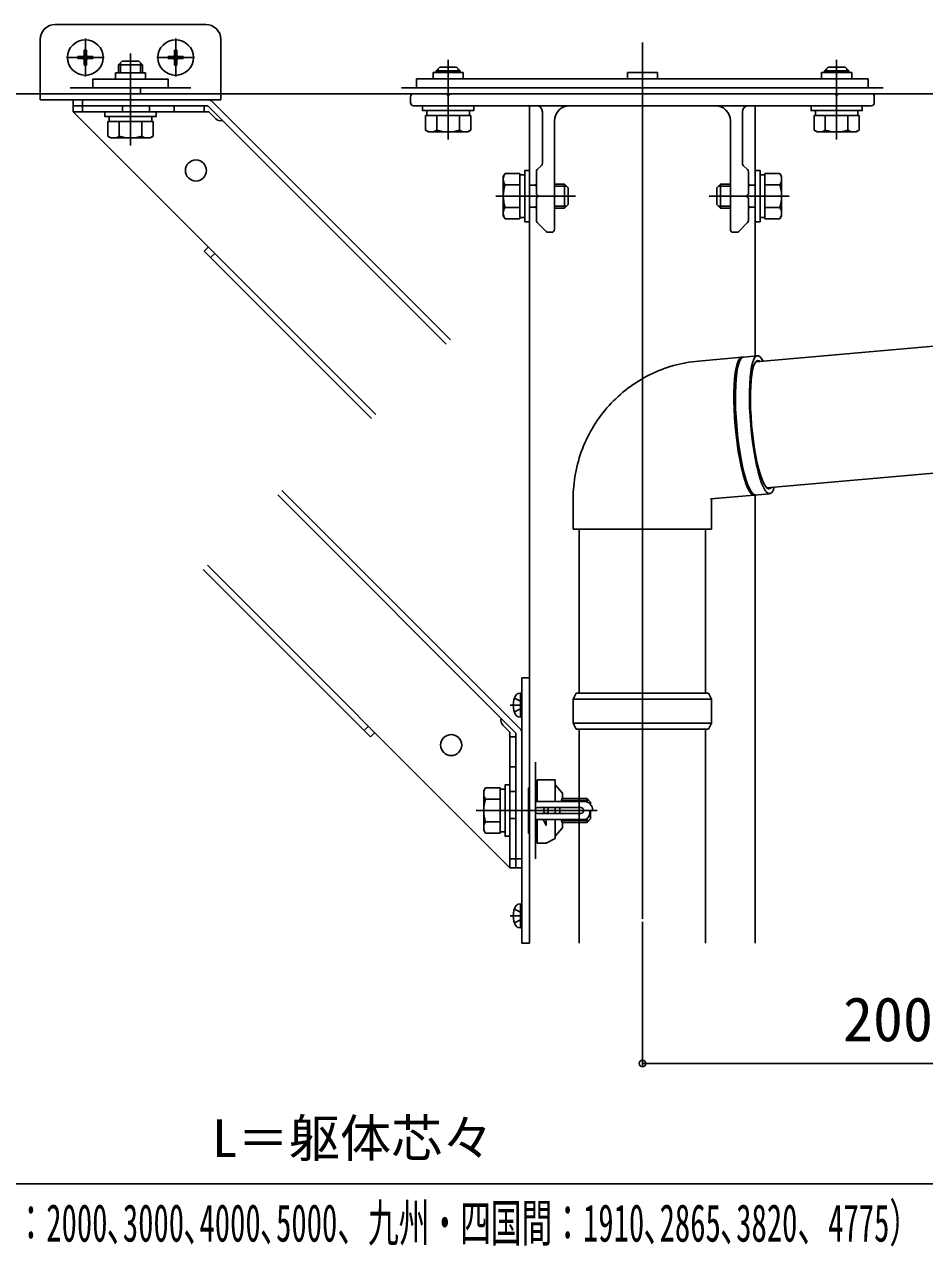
# Model space of a CAD drawing. Units: millimetres, scale not verified. Extents: x -875 to 875, y -1304 to 1296.
# Drawn here: x 242.3 to 541.2, y -161.7 to 244.1 of the extents above; entities that cross this region are included whole.
import ezdxf
from ezdxf.enums import TextEntityAlignment as Align

# ---------------------------------------------------------------- set-up
doc = ezdxf.new("R2010")
doc.units = ezdxf.units.MM
doc.header["$LTSCALE"] = 8
for name, color, linetype in [('0-3_YKK_12', 2, 'Continuous'), ('0-4_YKK_13', 4, 'Continuous'), ('0-5_YKK_D', 6, 'Continuous')]:
    doc.layers.add(name, color=color, linetype=linetype)
doc.styles.add('ＭＳ ゴシック', font='')
doc.styles.get('ＭＳ ゴシック').set_extended_font_data('MS Gothic')

msp = doc.modelspace()

# ---------------------------------------------------------------- linework, layer by layer
at = {"layer": '0-3_YKK_12'}
for p, q in [((447.5, 238.103), (447.5, -52.897)), ((257.5, 223.053), (297.5, 223.053)), ((527.5, 223.103), (367.5, 223.103)), ((410, 217.103), (410, -60.897)), ((485, 217.103), (410, 217.103)), ((485, 217.103), (485, 134.033)), ((485, 87.852), (485, -60.897)), ((412, -0.897), (412, -32.897))]:
    msp.add_line(p, q, dxfattribs=at)
msp.add_lwpolyline([(164.093, 221.103), (580.407, 221.103), (660, 221.103)], dxfattribs=at)
at = {"layer": '0-4_YKK_13'}
for p, q in [((252.5, 244.103), (302.5, 244.103)), ((247.5, 239.103), (247.5, 219.103)), ((262.15, 235.603), (262.85, 235.603)), ((262.15, 235.603), (262.15, 233.953)), ((262.5, 226.803), (262.5, 239.403)), ((262.85, 235.603), (262.85, 233.953)), ((292.15, 235.603), (292.85, 235.603)), ((292.15, 235.603), (292.15, 233.953)), ((292.5, 226.803), (292.5, 239.403)), ((292.85, 235.603), (292.85, 233.953)), ((307.5, 239.103), (307.5, 219.103)), ((256.2, 233.103), (268.8, 233.103)), ((260, 233.453), (260, 232.753)), ((260, 233.453), (261.65, 233.453)), ((260, 232.753), (261.65, 232.753)), ((262.15, 232.253), (262.15, 230.603)), ((262.85, 232.253), (262.85, 230.603)), ((263.35, 233.453), (265, 233.453)), ((263.35, 232.753), (265, 232.753)), ((265, 233.453), (265, 232.753)), ((274.7, 231.903), (273.5, 230.703)), ((274.148, 231.351), (274.148, 228.141)), ((274.7, 231.903), (280.3, 231.903)), ((277.5, 203.903), (277.5, 234.403)), ((280.3, 231.903), (281.5, 230.703)), ((280.852, 231.351), (280.852, 228.141)), ((286.2, 233.103), (298.8, 233.103)), ((290, 233.453), (290, 232.753)), ((290, 233.453), (291.65, 233.453)), ((290, 232.753), (291.65, 232.753)), ((292.15, 232.253), (292.15, 230.603)), ((292.85, 232.253), (292.85, 230.603)), ((293.35, 233.453), (295, 233.453)), ((293.35, 232.753), (295, 232.753)), ((295, 233.453), (295, 232.753)), ((383, 205.903), (383, 232.403)), ((383, 218.83), (383, 231.394)), ((512, 205.903), (512, 232.403)), ((262.15, 230.603), (262.85, 230.603)), ((272.5, 228.053), (272.5, 225.953)), ((272.5, 228.053), (282.5, 228.053)), ((273.5, 228.141), (273.5, 230.703)), ((273.5, 230.703), (281.5, 230.703)), ((281.5, 230.703), (281.5, 228.141)), ((282.5, 228.053), (282.5, 225.953)), ((292.15, 230.603), (292.85, 230.603)), ((378, 226.003), (378, 228.103)), ((378, 228.103), (388, 228.103)), ((380.2, 229.903), (379, 228.703)), ((379, 228.703), (379, 228.103)), ((387, 228.703), (379, 228.703)), ((379.648, 229.351), (379.648, 228.103)), ((385.8, 229.903), (380.2, 229.903)), ((385.8, 229.903), (387, 228.703)), ((386.352, 229.351), (386.352, 228.103)), ((387, 228.103), (387, 228.703)), ((388, 226.003), (388, 228.103)), ((442.5, 226.003), (442.5, 228.103)), ((442.5, 228.103), (452.5, 228.103)), ((452.5, 226.003), (452.5, 228.103)), ((507, 226.003), (507, 228.103)), ((507, 228.103), (517, 228.103)), ((509.2, 229.903), (508, 228.703)), ((508, 228.703), (508, 228.103)), ((516, 228.703), (508, 228.703)), ((508.648, 229.351), (508.648, 228.103)), ((514.8, 229.903), (509.2, 229.903)), ((512, 219.515), (512, 231.287)), ((514.8, 229.903), (516, 228.703)), ((515.352, 229.351), (515.352, 228.103)), ((516, 228.103), (516, 228.703)), ((517, 226.003), (517, 228.103)), ((277.5, 226.6), (277.5, 207.43)), ((522.5, 226.003), (372.5, 226.003)), ((522.5, 223.103), (522.5, 226.003)), ((247.5, 221.103), (307.5, 221.103)), ((280.852, 223.141), (280.852, 221.103)), ((370.5, 218.103), (370.5, 220.103)), ((371.5, 221.103), (382.329, 221.103)), ((383.671, 221.103), (447.5, 221.103)), ((511.329, 221.103), (447.5, 221.103)), ((523.5, 221.103), (512.671, 221.103)), ((524.5, 218.103), (524.5, 220.103)), ((247.5, 219.103), (307.5, 219.103)), ((258.5, 215.103), (258.5, 219.103)), ((258.5, 219.103), (302.962, 219.103)), ((258.5, 217.103), (302.962, 217.103)), ((258.5, 215.103), (358.964, 114.638)), ((258.5, 215.103), (303.49, 215.103)), ((261.5, 219.103), (261.5, 215.103)), ((274.865, 217.103), (274.865, 215.103)), ((283.827, 215.103), (283.827, 217.103)), ((292.037, 217.103), (292.037, 215.103)), ((302, 215.103), (302, 217.103)), ((382.299, 137.973), (303.315, 216.956)), ((303.49, 215.103), (305.878, 212.715)), ((383.713, 139.387), (304.73, 218.371)), ((371.5, 217.103), (412.3, 217.103)), ((375.95, 215.503), (375.95, 213.903)), ((390.05, 213.903), (390.05, 215.503)), ((412.3, 217.103), (447.5, 217.103)), ((414.3, 215.103), (414.3, 198.017)), ((482.7, 217.103), (447.5, 217.103)), ((480.7, 215.103), (480.7, 198.017)), ((523.5, 217.103), (482.7, 217.103)), ((504.95, 215.503), (504.95, 213.903)), ((519.05, 213.903), (519.05, 215.503)), ((269.994, 211.903), (269.994, 206.983)), ((285.006, 211.903), (269.994, 211.903)), ((270.45, 211.903), (270.45, 213.503)), ((281.5, 211.903), (273.5, 211.903)), ((273.747, 211.903), (273.747, 206.983)), ((281.253, 211.903), (281.253, 206.983)), ((284.55, 213.503), (284.55, 211.903)), ((285.006, 211.903), (285.006, 206.983)), ((375.494, 213.903), (375.494, 208.983)), ((375.494, 213.903), (390.506, 213.903)), ((379, 213.903), (387, 213.903)), ((379.247, 213.903), (379.247, 208.983)), ((386.753, 213.903), (386.753, 208.983)), ((390.506, 213.903), (390.506, 208.983)), ((418.3, 176.103), (418.3, 212.103)), ((476.7, 176.103), (476.7, 212.103)), ((504.494, 213.903), (504.494, 208.983)), ((504.494, 213.903), (519.506, 213.903)), ((508, 213.903), (516, 213.903)), ((508.247, 213.903), (508.247, 208.983)), ((515.753, 213.903), (515.753, 208.983)), ((519.506, 213.903), (519.506, 208.983)), ((271, 206.403), (269.994, 206.983)), ((284, 206.403), (285.006, 206.983)), ((376.5, 208.403), (375.494, 208.983)), ((376.5, 208.403), (389.5, 208.403)), ((389.5, 208.403), (390.506, 208.983)), ((505.5, 208.403), (504.494, 208.983)), ((505.5, 208.403), (518.5, 208.403)), ((518.5, 208.403), (519.506, 208.983)), ((284, 206.403), (271, 206.403)), ((412.3, 195.189), (412.3, 187.774)), ((412.593, 195.896), (414.007, 197.31)), ((482.407, 195.896), (480.993, 197.31)), ((482.7, 195.189), (482.7, 187.774)), ((401.3, 193.603), (401.881, 194.608)), ((401.3, 193.603), (401.3, 180.603)), ((406.8, 194.608), (401.881, 194.608)), ((406.8, 190.856), (401.881, 190.856)), ((406.8, 194.608), (406.8, 179.597)), ((408.4, 194.153), (406.8, 194.153)), ((406.8, 191.103), (406.8, 183.103)), ((410, 190.779), (411.578, 190.779)), ((412.3, 190.987), (411.578, 190.779)), ((411.578, 190.779), (412.3, 190.57)), ((421.6, 191.103), (418.3, 191.103)), ((421.6, 183.103), (421.6, 191.103)), ((422.8, 189.903), (421.6, 191.103)), ((472.2, 189.903), (473.4, 191.103)), ((473.4, 191.103), (476.7, 191.103)), ((473.4, 183.103), (473.4, 191.103)), ((482.7, 190.987), (483.422, 190.779)), ((483.422, 190.779), (482.7, 190.57)), ((485, 190.779), (483.422, 190.779)), ((486.6, 194.153), (488.2, 194.153)), ((488.2, 194.608), (493.119, 194.608)), ((488.2, 194.608), (488.2, 179.597)), ((488.2, 191.103), (488.2, 183.103)), ((488.2, 190.856), (493.119, 190.856)), ((493.7, 193.603), (493.119, 194.608)), ((493.7, 193.603), (493.7, 180.603)), ((398.8, 187.103), (425.3, 187.103)), ((422.248, 190.455), (418.3, 190.455)), ((422.8, 184.303), (422.8, 189.903)), ((496.2, 187.103), (469.7, 187.103)), ((472.2, 184.303), (472.2, 189.903)), ((472.752, 190.455), (476.7, 190.455)), ((406.8, 183.35), (401.881, 183.35)), ((410, 183.427), (411.578, 183.427)), ((411.578, 183.427), (412.3, 183.635)), ((411.578, 183.427), (412.3, 183.218)), ((412.3, 186.432), (412.3, 179.017)), ((422.248, 183.751), (418.3, 183.751)), ((418.3, 183.103), (421.6, 183.103)), ((422.8, 184.303), (421.6, 183.103)), ((472.2, 184.303), (473.4, 183.103)), ((472.752, 183.751), (476.7, 183.751)), ((476.7, 183.103), (473.4, 183.103)), ((482.7, 186.432), (482.7, 179.017)), ((483.422, 183.427), (482.7, 183.635)), ((483.422, 183.427), (482.7, 183.218)), ((485, 183.427), (483.422, 183.427)), ((488.2, 183.35), (493.119, 183.35)), ((401.3, 180.603), (401.881, 179.597)), ((406.8, 179.597), (401.881, 179.597)), ((406.8, 180.053), (408.4, 180.053)), ((488.2, 180.053), (486.6, 180.053)), ((488.2, 179.597), (493.119, 179.597)), ((493.7, 180.603), (493.119, 179.597)), ((412.593, 178.31), (415.507, 175.396)), ((416.214, 175.103), (417.3, 175.103)), ((478.786, 175.103), (477.7, 175.103)), ((482.407, 178.31), (479.493, 175.396)), ((303.39, 170.213), (301.976, 168.799)), ((357.55, 113.224), (301.976, 168.799)), ((305.511, 168.092), (304.097, 166.677)), ((573.014, 139.86), (485.137, 132.038)), ((485.677, 134.094), (481.026, 133.68)), ((480.536, 133.636), (466.095, 132.351)), ((488.839, 90.201), (576.718, 98.024)), ((406.768, 10.333), (327.784, 89.316)), ((405.354, 8.918), (326.37, 87.902)), ((424.5, 86.529), (424.5, 76.529)), ((470.105, 86.529), (470.174, 86.532)), ((470.5, 86.529), (470.105, 86.529)), ((470.174, 86.532), (484.615, 87.817)), ((470.5, 76.529), (470.5, 86.529)), ((484.615, 87.817), (489.755, 88.275)), ((470.105, 76.529), (424.5, 76.529)), ((426.5, 76.529), (426.5, 22.103)), ((468.5, 22.103), (468.5, 76.529)), ((470.5, 76.529), (470.105, 76.529)), ((357.196, 7.578), (301.621, 63.153)), ((303.036, 64.567), (403.5, -35.897)), ((407, 22.103), (406.198, 21.961)), ((407, 22.103), (407, 14.103)), ((407, 22.103), (407.5, 22.015)), ((407.5, 22.015), (407.5, 14.191)), ((424.5, 20.103), (425.5, 22.103)), ((469.5, 22.103), (425.5, 22.103)), ((469.5, 22.103), (470.5, 20.103)), ((403.6, 18.103), (407.5, 18.103)), ((424.5, 12.103), (424.5, 20.103)), ((424.5, 20.103), (470.5, 20.103)), ((407, 14.103), (406.198, 14.244)), ((407, 14.103), (407.5, 14.191)), ((355.075, 9.7), (356.489, 11.114)), ((358.61, 8.993), (357.196, 7.578)), ((403.5, 9.092), (401.112, 11.481)), ((403.5, -35.897), (403.5, 9.092)), ((405.5, -35.897), (405.5, 8.565)), ((407.5, 8.565), (407.5, -35.897)), ((425.5, 10.103), (424.5, 12.103)), ((425.5, 10.103), (469.5, 10.103)), ((426.5, 10.103), (426.5, -60.897)), ((468.5, -60.897), (468.5, 10.103)), ((470.5, 12.103), (469.5, 10.103)), ((403.5, 7.603), (405.5, 7.603)), ((405.5, -2.36), (403.5, -2.36)), ((412.5, -6.697), (418.5, -6.697)), ((412.5, -13.897), (412.5, -6.697)), ((418.5, -13.897), (418.5, -6.697)), ((394.8, -10.397), (395.381, -9.392)), ((394.8, -10.397), (394.8, -23.397)), ((400.3, -9.392), (395.381, -9.392)), ((400.3, -9.392), (400.3, -24.403)), ((401.9, -9.847), (400.3, -9.847)), ((403.5, -10.57), (405.5, -10.57)), ((409.7, -24.397), (409.7, -9.397)), ((409.7, -9.397), (410, -9.397)), ((410, -13.897), (410, -9.397)), ((412, -10.897), (412.5, -10.897)), ((412, -13.897), (412, -10.897)), ((418.5, -8.397), (421, -11.147)), ((421, -11.147), (421, -12.647)), ((400.3, -13.144), (395.381, -13.144)), ((400.3, -12.897), (400.3, -20.897)), ((410, -13.897), (409.7, -13.897)), ((428, -13.897), (412, -13.897)), ((427, -15.897), (412.7, -15.897)), ((418.5, -17.897), (418.5, -15.897)), ((429.748, -13.545), (420.619, -13.545)), ((429.1, -12.897), (420.883, -12.897)), ((429.1, -14.106), (429.1, -12.897)), ((430.3, -14.097), (429.1, -12.897)), ((430.3, -14.971), (430.3, -14.097)), ((392.3, -16.897), (432.5, -16.897)), ((405.5, -19.533), (403.5, -19.533)), ((410, -19.897), (409.7, -19.897)), ((410, -24.397), (410, -19.897)), ((428, -19.897), (412, -19.897)), ((412, -22.897), (412, -19.897)), ((412.5, -27.697), (412.5, -19.897)), ((427, -17.897), (412.7, -17.897)), ((415.5, -21.897), (414.5, -19.897)), ((414.75, -17.147), (414.75, -16.647)), ((415, -19.897), (416, -19.897)), ((415.5, -19.897), (415.5, -21.897)), ((416.25, -17.147), (416.25, -16.647)), ((418.5, -26.197), (418.5, -19.897)), ((429.748, -20.249), (420.619, -20.249)), ((429.1, -20.897), (429.1, -19.568)), ((430.3, -19.697), (429.1, -20.897)), ((430, -17.897), (430, -16.897)), ((430, -16.897), (431, -16.897)), ((430.3, -19.697), (430.3, -16.897)), ((394.8, -23.397), (395.381, -24.403)), ((400.3, -20.65), (395.381, -20.65)), ((400.3, -23.947), (401.9, -23.947)), ((412, -22.897), (412.5, -22.897)), ((418.5, -25.397), (421, -22.647)), ((420.883, -20.897), (429.1, -20.897)), ((421, -21.147), (421, -22.647)), ((400.3, -24.403), (395.381, -24.403)), ((409.7, -24.397), (410, -24.397)), ((415.5, -27.697), (412.5, -27.697)), ((415.5, -27.697), (418.5, -26.197)), ((403.5, -35.897), (407.5, -35.897)), ((407, -47.897), (406.198, -48.039)), ((407, -47.897), (407, -55.897)), ((407, -47.897), (407.5, -47.985)), ((407.5, -47.985), (407.5, -55.809)), ((403.6, -51.897), (407.5, -51.897)), ((407, -55.897), (406.198, -55.756)), ((407, -55.897), (407.5, -55.809))]:
    msp.add_line(p, q, dxfattribs=at)
for points in [[(265, 223.053), (265, 225.953), (290, 225.953), (290, 223.053)], [(269, 215.103), (286, 215.103), (286, 213.503), (269, 213.503)], [(391.5, 217.103), (374.5, 217.103), (374.5, 215.503), (391.5, 215.503)], [(520.5, 217.103), (503.5, 217.103), (503.5, 215.503), (520.5, 215.503)], [(410, 178.603), (410, 195.603), (408.4, 195.603), (408.4, 178.603)], [(485, 178.603), (485, 195.603), (486.6, 195.603), (486.6, 178.603)], [(410, -60.897), (410, 27.103), (407.5, 27.103), (407.5, -60.897)], [(403.5, -25.397), (403.5, -8.397), (401.9, -8.397), (401.9, -25.397)]]:
    msp.add_lwpolyline(points, close=True, dxfattribs=at)
for points in [[(372.5, 226.003), (372.5, 223.103), (522.5, 223.103)], [(487.572, 132.255), (487.154, 132.975), (486.576, 133.691), (486.016, 134.052), (485.483, 134.052), (484.985, 133.691), (484.53, 132.975), (484.125, 131.916), (483.777, 130.53), (483.491, 128.839), (483.272, 126.869), (483.123, 124.652), (483.046, 122.222), (483.043, 119.619), (483.113, 116.882), (483.256, 114.056), (483.47, 111.184)], [(466.095, 132.351), (463.991, 132.109), (462.943, 131.96), (461.899, 131.782), (460.86, 131.576), (459.826, 131.346), (458.797, 131.092), (457.774, 130.815), (456.759, 130.515), (455.75, 130.191), (454.749, 129.843), (453.757, 129.472), (452.773, 129.078), (451.799, 128.66), (450.835, 128.221), (449.881, 127.758), (448.938, 127.274), (448.007, 126.768), (447.087, 126.24), (446.18, 125.691), (445.286, 125.121), (444.406, 124.53), (443.539, 123.919), (442.687, 123.287), (441.849, 122.636), (441.027, 121.966), (440.221, 121.277), (439.43, 120.569), (438.657, 119.843), (437.9, 119.099), (437.16, 118.338), (436.439, 117.559), (435.735, 116.764), (435.05, 115.953), (434.384, 115.127), (433.737, 114.285), (433.11, 113.428), (432.502, 112.557), (431.915, 111.672), (431.348, 110.773)], [(480.699, 133.634), (480.343, 133.594), (479.845, 133.233), (479.39, 132.518), (478.985, 131.459), (478.637, 130.072), (478.351, 128.381), (478.132, 126.411), (477.983, 124.194), (477.906, 121.765), (477.903, 119.161), (477.973, 116.425), (478.116, 113.598), (478.33, 110.727)], [(485.105, 87.861), (484.765, 87.903), (484.205, 88.264), (483.627, 88.979), (483.04, 90.038), (482.454, 91.425), (481.877, 93.116), (481.319, 95.086), (480.788, 97.303), (480.294, 99.732), (479.843, 102.336), (479.443, 105.072), (479.1, 107.899), (478.819, 110.77), (478.606, 113.642), (478.463, 116.468), (478.392, 119.205), (478.395, 121.808), (478.472, 124.238), (478.621, 126.455), (478.841, 128.425), (479.127, 130.116), (479.475, 131.502), (479.88, 132.561), (480.334, 133.277), (480.832, 133.638), (481.026, 133.68)], [(486.608, 132.169), (486.271, 132.404), (485.757, 132.492), (485.276, 132.23), (484.835, 131.622), (484.441, 130.678), (484.1, 129.415), (483.82, 127.852), (483.603, 126.015), (483.453, 123.935), (483.374, 121.646), (483.366, 119.184), (483.429, 116.592), (483.563, 113.91), (483.765, 111.184)], [(431.348, 110.773), (430.802, 109.862), (430.277, 108.938), (429.774, 108.003), (429.292, 107.056), (428.832, 106.098), (428.394, 105.129), (427.979, 104.151), (427.586, 103.163), (427.216, 102.167), (426.869, 101.162), (426.545, 100.149), (426.244, 99.13), (425.967, 98.103), (425.714, 97.071), (425.484, 96.032), (425.278, 94.989), (425.096, 93.941), (424.938, 92.89), (424.805, 91.835), (424.695, 90.777), (424.609, 89.717), (424.547, 88.655), (424.512, 87.592), (424.5, 86.529)], [(478.33, 110.727), (478.61, 107.855), (478.953, 105.029), (479.353, 102.292), (479.804, 99.689), (480.299, 97.259), (480.829, 95.042), (481.387, 93.072), (481.964, 91.381), (482.551, 89.995), (483.137, 88.936), (483.715, 88.22), (484.275, 87.859), (484.615, 87.817)], [(483.47, 111.184), (483.75, 108.313), (484.093, 105.486), (484.493, 102.75), (484.944, 100.146), (485.439, 97.717), (485.969, 95.5), (486.527, 93.53), (487.104, 91.839), (487.691, 90.452), (488.277, 89.393), (488.856, 88.678), (489.416, 88.317), (489.949, 88.317), (490.447, 88.678), (490.902, 89.393), (491.296, 90.42)], [(483.765, 111.184), (484.032, 108.458), (484.359, 105.777), (484.742, 103.184), (485.173, 100.723), (485.646, 98.433), (486.153, 96.353), (486.686, 94.517), (487.235, 92.954), (487.793, 91.69), (488.349, 90.747), (488.895, 90.139), (489.421, 89.877), (489.92, 89.964), (490.332, 90.334)], [(405.005, 20.361), (407.237, 19.248), (407.5, 18.753)], [(405.005, 15.845), (407.237, 16.958), (407.5, 17.452)], [(470.5, 20.103), (470.5, 12.103), (424.5, 12.103)], [(407.5, -32.897), (405.5, -32.897), (403.5, -32.897)], [(405.005, -49.639), (407.237, -50.752), (407.5, -51.247)], [(405.005, -54.155), (407.237, -53.042), (407.5, -52.548)]]:
    msp.add_lwpolyline(points, dxfattribs=at)
for centre, radius in [((262.5, 233.103), 5.9), ((292.5, 233.103), 5.9), ((299.213, 195.603), 3.5), ((384, 4.816), 3.5)]:
    msp.add_circle(centre, radius, dxfattribs=at)
for centre, radius, start, end in [((252.5, 239.103), 5, 90, 180), ((302.5, 239.103), 5, 0, 90), ((261.65, 233.953), 0.5, 270, 0), ((261.65, 232.253), 0.5, 0, 90), ((263.35, 233.953), 0.5, 180, 270), ((263.35, 232.253), 0.5, 90, 180), ((291.65, 233.953), 0.5, 270, 0), ((291.65, 232.253), 0.5, 0, 90), ((293.35, 233.953), 0.5, 180, 270), ((293.35, 232.253), 0.5, 90, 180), ((371.5, 220.103), 1, 90, 180), ((382.329, 220.903), 0.2, 16.60155, 90), ((383, 221.103), 0.5, 196.60155, 343.39845), ((383.671, 220.903), 0.2, 90, 163.39845), ((511.329, 220.903), 0.2, 16.60155, 90), ((512, 221.103), 0.5, 196.60155, 343.39845), ((512.671, 220.903), 0.2, 90, 163.39845), ((523.5, 220.103), 1, 0, 90), ((302.962, 216.603), 2.5, 45, 90), ((302.962, 216.603), 0.5, 45, 90), ((371.5, 218.103), 1, 180, 270), ((412.3, 215.103), 2, 0, 90), ((423.3, 212.103), 5, 90, 180), ((471.7, 212.103), 5, 0, 90), ((482.7, 215.103), 2, 90, 180), ((523.5, 218.103), 1, 270, 0), ((307.292, 214.129), 2, 225, 291.03052), ((271.871, 209.725), 3.323, 235.61575, 304.38425), ((277.5, 218.822), 12.419, 252.41205, 287.58795), ((283.129, 209.725), 3.323, 235.61575, 304.38425), ((377.371, 211.725), 3.323, 235.61575, 304.38425), ((383, 220.822), 12.419, 252.41205, 287.58795), ((388.629, 211.725), 3.323, 235.61575, 304.38425), ((506.371, 211.725), 3.323, 235.61575, 304.38425), ((512, 220.822), 12.419, 252.41205, 287.58795), ((517.629, 211.725), 3.323, 235.61575, 304.38425), ((413.3, 195.189), 1, 135, 180), ((413.3, 198.017), 1, 315, 0), ((481.7, 198.017), 1, 180, 225), ((481.7, 195.189), 1, 0, 45), ((404.623, 192.732), 3.323, 145.61575, 214.38425), ((413.719, 187.103), 12.419, 162.41205, 197.58795), ((490.377, 192.732), 3.323, 325.61575, 34.38425), ((481.281, 187.103), 12.419, 342.41205, 17.58795), ((412.5, 187.774), 0.2, 180, 253.39845), ((412.3, 187.103), 0.5, 286.60155, 73.39845), ((482.7, 187.103), 0.5, 106.60155, 253.39845), ((482.5, 187.774), 0.2, 286.60155, 0), ((404.623, 181.474), 3.323, 145.61575, 214.38425), ((412.5, 186.432), 0.2, 106.60155, 180), ((482.5, 186.432), 0.2, 0, 73.39845), ((490.377, 181.474), 3.323, 325.61575, 34.38425), ((413.3, 179.017), 1, 180, 225), ((481.7, 179.017), 1, 315, 0), ((416.214, 176.103), 1, 225, 270), ((417.3, 176.103), 1, 270, 0), ((477.7, 176.103), 1, 180, 270), ((478.786, 176.103), 1, 270, 315), ((411.1, 18.103), 6.5, 147.94412, 212.05588), ((406.354, 21.075), 0.9, 100, 147.94412), ((402.526, 12.895), 2, 158.96948, 225), ((406.354, 15.131), 0.9, 212.05588, 260), ((405, 8.565), 0.5, 0, 45), ((405, 8.565), 2.5, 0, 45), ((398.123, -11.268), 3.323, 145.61575, 214.38425), ((407.219, -16.897), 12.419, 162.41205, 197.58795), ((412.7, -16.897), 1, 90, 134.427), ((415.5, -16.647), 0.75, 0, 180), ((429.778, -16.897), 9.753, 174.11493, 185.88507), ((429.778, -16.897), 9.753, 154.16593, 162.08536), ((427, -16.897), 1, 270, 90), ((428, -16.897), 3, 0, 90), ((412.7, -16.897), 1, 225.573, 270), ((415.5, -17.147), 0.75, 180, 0), ((429.778, -16.897), 9.753, 197.91464, 205.83407), ((428, -17.897), 2, 270, 0), ((398.123, -22.526), 3.323, 145.61575, 214.38425), ((411.1, -51.897), 6.5, 147.94412, 212.05588), ((406.354, -48.925), 0.9, 100, 147.94412), ((406.354, -54.869), 0.9, 212.05588, 260)]:
    msp.add_arc(centre, radius, start, end, dxfattribs=at)
at = {"layer": '0-5_YKK_D'}
for p, q in [((447.5, -53.897), (447.5, -101.897)), ((697.5, -100.897), (447.5, -100.897)), ((65, -140.897), (680, -140.897))]:
    msp.add_line(p, q, dxfattribs=at)
msp.add_circle((447.5, -100.897), 1.075, dxfattribs=at)

# ---------------------------------------------------------------- texts
at = {"layer": '0-5_YKK_D', "style": 'ＭＳ ゴシック'}
for s, height, p in [('200～500', 14.66, (514.091, -97.897)), ('L＝躯体芯々', 12.46, (304.597, -135.676))]:
    msp.add_text(s, height=height, dxfattribs=at).set_placement(p, align=Align.BOTTOM_LEFT)
at = {"layer": '0-5_YKK_D', "style": 'ＭＳ ゴシック', "width": 0.6}
msp.add_text('（関東間：1820､2730､3640、4550､MM：2000､3000､4000､5000、九州・四国間：1910､2865､3820、4775）', height=12.46, dxfattribs=at).set_placement((71.294, -163.795), align=Align.BOTTOM_LEFT)

doc.saveas('drawing.dxf')
